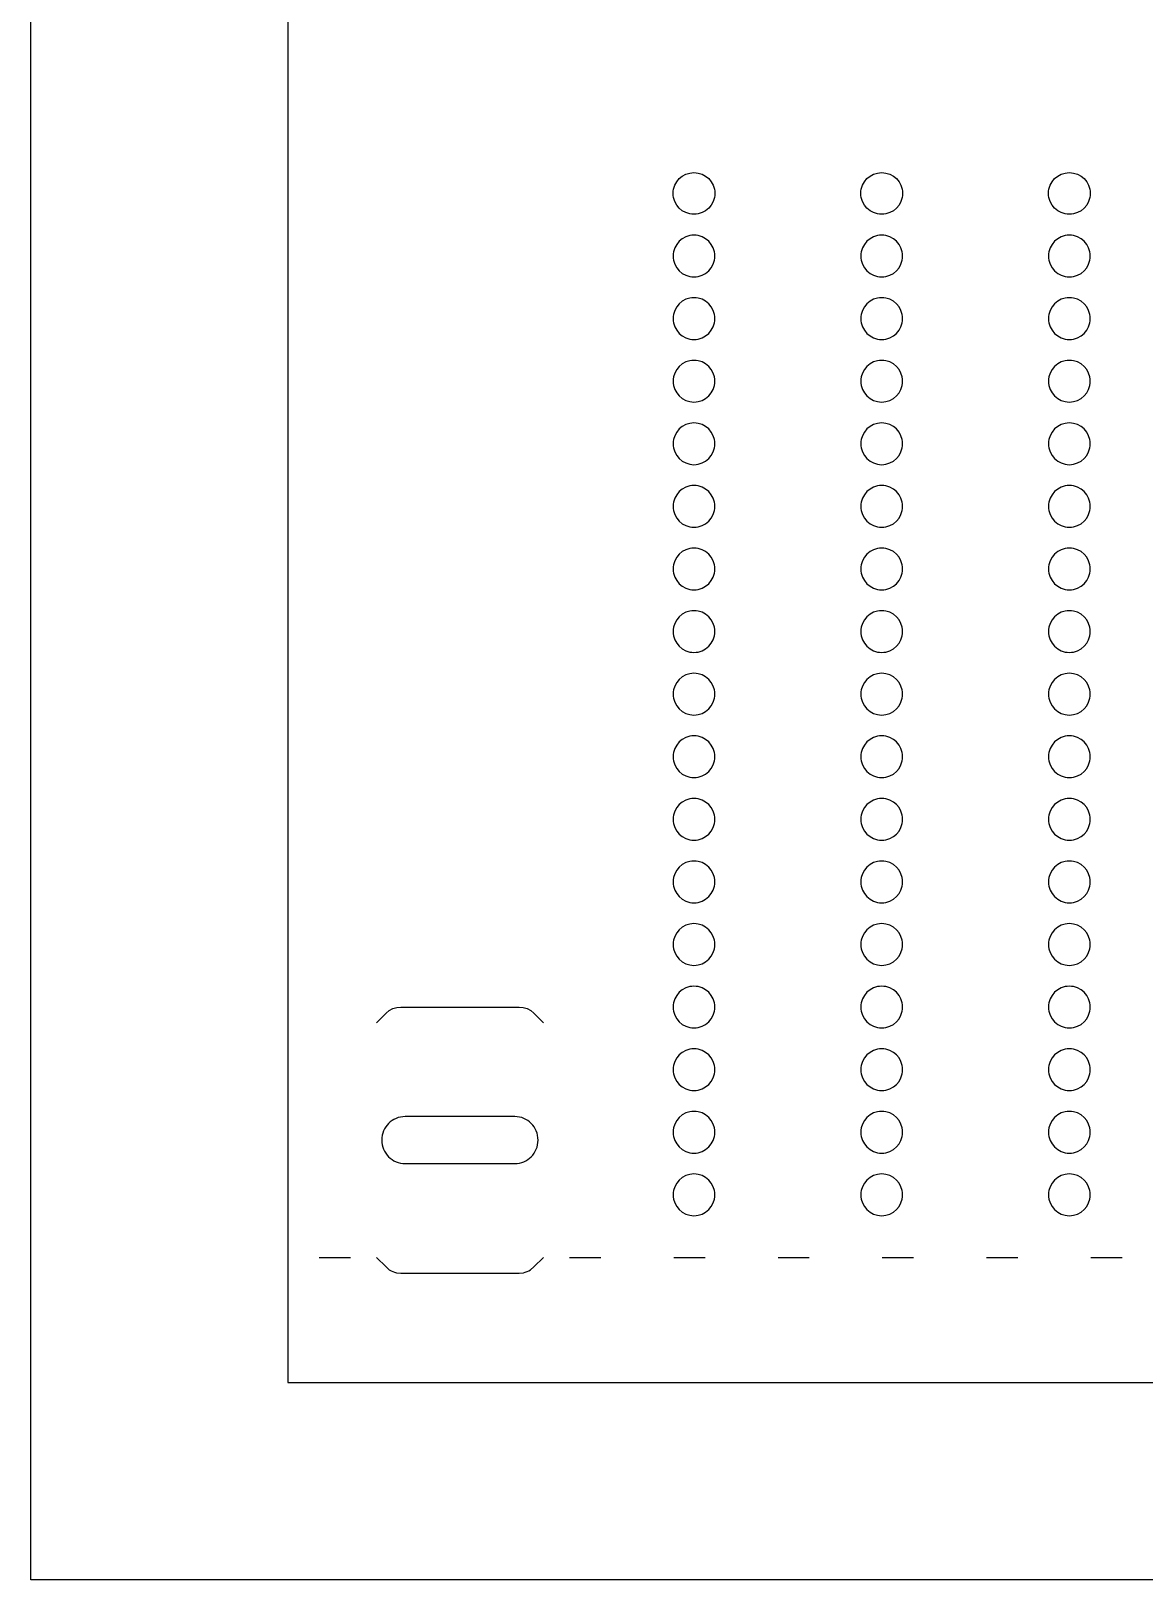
# Model space of a CAD drawing. Header units: millimetres. Extents: x 452 to 662, y -13 to 284.
# Drawn here: x 452.5 to 559.2, y -13 to 135.5 of the extents above; entities that cross this region are included whole.
import ezdxf

# ---------------------------------------------------------------- set-up
doc = ezdxf.new("R2010")
doc.units = ezdxf.units.MM
doc.header["$MEASUREMENT"] = 0
doc.layers.add('Default', color=7, linetype='Continuous')

msp = doc.modelspace()

# ---------------------------------------------------------------- linework, layer by layer
at = {"layer": 'Default'}
for points in [[(452.47, -13.01), (452.47, 283.99)], [(477.11, 197.91), (477.11, 140.91), (477.11, 74.91), (477.11, 17.91), (477.11, 5.91), (555.11, 5.91), (621.11, 5.91), (621.11, 17.91), (621.11, 74.91), (621.11, 140.91), (621.11, 197.91), (621.11, 263.41), (555.11, 263.41), (477.11, 263.41), (477.11, 197.91)], [(514.05, 119.91), (514.06, 120.12), (514.09, 120.32), (514.2, 120.69), (514.39, 121.03), (514.63, 121.33), (514.93, 121.57), (515.27, 121.76), (515.64, 121.87), (515.84, 121.9), (516.05, 121.91)], [(516.05, 121.91), (516.25, 121.9), (516.45, 121.87), (516.83, 121.76), (517.17, 121.57), (517.46, 121.33), (517.71, 121.03), (517.89, 120.69), (518.01, 120.32), (518.04, 120.12), (518.05, 119.91)], [(532.05, 119.91), (532.06, 120.12), (532.09, 120.32), (532.2, 120.69), (532.39, 121.03), (532.63, 121.33), (532.93, 121.57), (533.27, 121.76), (533.64, 121.87), (533.84, 121.9), (534.05, 121.91)], [(534.05, 121.91), (534.25, 121.9), (534.45, 121.87), (534.83, 121.76), (535.17, 121.57), (535.46, 121.33), (535.71, 121.03), (535.89, 120.69), (536.01, 120.32), (536.04, 120.12), (536.05, 119.91)], [(550.05, 119.91), (550.06, 120.12), (550.09, 120.32), (550.2, 120.69), (550.39, 121.03), (550.63, 121.33), (550.93, 121.57), (551.27, 121.76), (551.64, 121.87), (551.84, 121.9), (552.05, 121.91)], [(552.05, 121.91), (552.25, 121.9), (552.45, 121.87), (552.83, 121.76), (553.17, 121.57), (553.46, 121.33), (553.71, 121.03), (553.89, 120.69), (554.01, 120.32), (554.04, 120.12), (554.05, 119.91)], [(516.05, 117.91), (515.84, 117.92), (515.64, 117.95), (515.27, 118.07), (514.93, 118.25), (514.63, 118.5), (514.39, 118.79), (514.2, 119.13), (514.09, 119.51), (514.06, 119.71), (514.05, 119.91)], [(518.05, 119.91), (518.04, 119.71), (518.01, 119.51), (517.89, 119.13), (517.71, 118.79), (517.46, 118.5), (517.17, 118.25), (516.83, 118.07), (516.45, 117.95), (516.25, 117.92), (516.05, 117.91)], [(534.05, 117.91), (533.84, 117.92), (533.64, 117.95), (533.27, 118.07), (532.93, 118.25), (532.63, 118.5), (532.39, 118.79), (532.2, 119.13), (532.09, 119.51), (532.06, 119.71), (532.05, 119.91)], [(536.05, 119.91), (536.04, 119.71), (536.01, 119.51), (535.89, 119.13), (535.71, 118.79), (535.46, 118.5), (535.17, 118.25), (534.83, 118.07), (534.45, 117.95), (534.25, 117.92), (534.05, 117.91)], [(552.05, 117.91), (551.84, 117.92), (551.64, 117.95), (551.27, 118.07), (550.93, 118.25), (550.63, 118.5), (550.39, 118.79), (550.2, 119.13), (550.09, 119.51), (550.06, 119.71), (550.05, 119.91)], [(554.05, 119.91), (554.04, 119.71), (554.01, 119.51), (553.89, 119.13), (553.71, 118.79), (553.46, 118.5), (553.17, 118.25), (552.83, 118.07), (552.45, 117.95), (552.25, 117.92), (552.05, 117.91)], [(516.05, 115.91), (515.84, 115.9), (515.64, 115.87), (515.27, 115.76), (514.93, 115.57), (514.63, 115.33), (514.39, 115.03), (514.2, 114.69), (514.09, 114.32), (514.06, 114.12), (514.05, 113.91)], [(518.05, 113.91), (518.04, 114.12), (518.01, 114.32), (517.89, 114.69), (517.71, 115.03), (517.46, 115.33), (517.17, 115.57), (516.83, 115.76), (516.45, 115.87), (516.25, 115.9), (516.05, 115.91)], [(534.05, 115.91), (533.84, 115.9), (533.64, 115.87), (533.27, 115.76), (532.93, 115.57), (532.63, 115.33), (532.39, 115.03), (532.2, 114.69), (532.09, 114.32), (532.06, 114.12), (532.05, 113.91)], [(536.05, 113.91), (536.04, 114.12), (536.01, 114.32), (535.89, 114.69), (535.71, 115.03), (535.46, 115.33), (535.17, 115.57), (534.83, 115.76), (534.45, 115.87), (534.25, 115.9), (534.05, 115.91)], [(552.05, 115.91), (551.84, 115.9), (551.64, 115.87), (551.27, 115.76), (550.93, 115.57), (550.63, 115.33), (550.39, 115.03), (550.2, 114.69), (550.09, 114.32), (550.06, 114.12), (550.05, 113.91)], [(554.05, 113.91), (554.04, 114.12), (554.01, 114.32), (553.89, 114.69), (553.71, 115.03), (553.46, 115.33), (553.17, 115.57), (552.83, 115.76), (552.45, 115.87), (552.25, 115.9), (552.05, 115.91)], [(514.05, 113.91), (514.06, 113.71), (514.09, 113.51), (514.2, 113.13), (514.39, 112.79), (514.63, 112.5), (514.93, 112.25), (515.27, 112.07), (515.64, 111.95), (515.84, 111.92), (516.05, 111.91)], [(516.05, 111.91), (516.25, 111.92), (516.45, 111.95), (516.83, 112.07), (517.17, 112.25), (517.46, 112.5), (517.71, 112.79), (517.89, 113.13), (518.01, 113.51), (518.04, 113.71), (518.05, 113.91)], [(532.05, 113.91), (532.06, 113.71), (532.09, 113.51), (532.2, 113.13), (532.39, 112.79), (532.63, 112.5), (532.93, 112.25), (533.27, 112.07), (533.64, 111.95), (533.84, 111.92), (534.05, 111.91)], [(534.05, 111.91), (534.25, 111.92), (534.45, 111.95), (534.83, 112.07), (535.17, 112.25), (535.46, 112.5), (535.71, 112.79), (535.89, 113.13), (536.01, 113.51), (536.04, 113.71), (536.05, 113.91)], [(550.05, 113.91), (550.06, 113.71), (550.09, 113.51), (550.2, 113.13), (550.39, 112.79), (550.63, 112.5), (550.93, 112.25), (551.27, 112.07), (551.64, 111.95), (551.84, 111.92), (552.05, 111.91)], [(552.05, 111.91), (552.25, 111.92), (552.45, 111.95), (552.83, 112.07), (553.17, 112.25), (553.46, 112.5), (553.71, 112.79), (553.89, 113.13), (554.01, 113.51), (554.04, 113.71), (554.05, 113.91)], [(516.05, 109.91), (515.84, 109.9), (515.64, 109.87), (515.27, 109.76), (514.93, 109.57), (514.63, 109.33), (514.39, 109.03), (514.2, 108.69), (514.09, 108.32), (514.06, 108.12), (514.05, 107.91)], [(518.05, 107.91), (518.04, 108.12), (518.01, 108.32), (517.89, 108.69), (517.71, 109.03), (517.46, 109.33), (517.17, 109.57), (516.83, 109.76), (516.45, 109.87), (516.25, 109.9), (516.05, 109.91)], [(534.05, 109.91), (533.84, 109.9), (533.64, 109.87), (533.27, 109.76), (532.93, 109.57), (532.63, 109.33), (532.39, 109.03), (532.2, 108.69), (532.09, 108.32), (532.06, 108.12), (532.05, 107.91)], [(536.05, 107.91), (536.04, 108.12), (536.01, 108.32), (535.89, 108.69), (535.71, 109.03), (535.46, 109.33), (535.17, 109.57), (534.83, 109.76), (534.45, 109.87), (534.25, 109.9), (534.05, 109.91)], [(552.05, 109.91), (551.84, 109.9), (551.64, 109.87), (551.27, 109.76), (550.93, 109.57), (550.63, 109.33), (550.39, 109.03), (550.2, 108.69), (550.09, 108.32), (550.06, 108.12), (550.05, 107.91)], [(554.05, 107.91), (554.04, 108.12), (554.01, 108.32), (553.89, 108.69), (553.71, 109.03), (553.46, 109.33), (553.17, 109.57), (552.83, 109.76), (552.45, 109.87), (552.25, 109.9), (552.05, 109.91)], [(514.05, 107.91), (514.06, 107.71), (514.09, 107.51), (514.2, 107.13), (514.39, 106.79), (514.63, 106.5), (514.93, 106.25), (515.27, 106.07), (515.64, 105.95), (515.84, 105.92), (516.05, 105.91)], [(516.05, 105.91), (516.25, 105.92), (516.45, 105.95), (516.83, 106.07), (517.17, 106.25), (517.46, 106.5), (517.71, 106.79), (517.89, 107.13), (518.01, 107.51), (518.04, 107.71), (518.05, 107.91)], [(532.05, 107.91), (532.06, 107.71), (532.09, 107.51), (532.2, 107.13), (532.39, 106.79), (532.63, 106.5), (532.93, 106.25), (533.27, 106.07), (533.64, 105.95), (533.84, 105.92), (534.05, 105.91)], [(534.05, 105.91), (534.25, 105.92), (534.45, 105.95), (534.83, 106.07), (535.17, 106.25), (535.46, 106.5), (535.71, 106.79), (535.89, 107.13), (536.01, 107.51), (536.04, 107.71), (536.05, 107.91)], [(550.05, 107.91), (550.06, 107.71), (550.09, 107.51), (550.2, 107.13), (550.39, 106.79), (550.63, 106.5), (550.93, 106.25), (551.27, 106.07), (551.64, 105.95), (551.84, 105.92), (552.05, 105.91)], [(552.05, 105.91), (552.25, 105.92), (552.45, 105.95), (552.83, 106.07), (553.17, 106.25), (553.46, 106.5), (553.71, 106.79), (553.89, 107.13), (554.01, 107.51), (554.04, 107.71), (554.05, 107.91)], [(516.05, 103.91), (515.84, 103.9), (515.64, 103.87), (515.27, 103.76), (514.93, 103.57), (514.63, 103.33), (514.39, 103.03), (514.2, 102.69), (514.09, 102.32), (514.06, 102.12), (514.05, 101.91)], [(518.05, 101.91), (518.04, 102.12), (518.01, 102.32), (517.89, 102.69), (517.71, 103.03), (517.46, 103.33), (517.17, 103.57), (516.83, 103.76), (516.45, 103.87), (516.25, 103.9), (516.05, 103.91)], [(534.05, 103.91), (533.84, 103.9), (533.64, 103.87), (533.27, 103.76), (532.93, 103.57), (532.63, 103.33), (532.39, 103.03), (532.2, 102.69), (532.09, 102.32), (532.06, 102.12), (532.05, 101.91)], [(536.05, 101.91), (536.04, 102.12), (536.01, 102.32), (535.89, 102.69), (535.71, 103.03), (535.46, 103.33), (535.17, 103.57), (534.83, 103.76), (534.45, 103.87), (534.25, 103.9), (534.05, 103.91)], [(552.05, 103.91), (551.84, 103.9), (551.64, 103.87), (551.27, 103.76), (550.93, 103.57), (550.63, 103.33), (550.39, 103.03), (550.2, 102.69), (550.09, 102.32), (550.06, 102.12), (550.05, 101.91)], [(554.05, 101.91), (554.04, 102.12), (554.01, 102.32), (553.89, 102.69), (553.71, 103.03), (553.46, 103.33), (553.17, 103.57), (552.83, 103.76), (552.45, 103.87), (552.25, 103.9), (552.05, 103.91)], [(514.05, 101.91), (514.06, 101.71), (514.09, 101.51), (514.2, 101.13), (514.39, 100.79), (514.63, 100.5), (514.93, 100.25), (515.27, 100.07), (515.64, 99.95), (515.84, 99.92), (516.05, 99.91)], [(516.05, 99.91), (516.25, 99.92), (516.45, 99.95), (516.83, 100.07), (517.17, 100.25), (517.46, 100.5), (517.71, 100.79), (517.89, 101.13), (518.01, 101.51), (518.04, 101.71), (518.05, 101.91)], [(532.05, 101.91), (532.06, 101.71), (532.09, 101.51), (532.2, 101.13), (532.39, 100.79), (532.63, 100.5), (532.93, 100.25), (533.27, 100.07), (533.64, 99.95), (533.84, 99.92), (534.05, 99.91)], [(534.05, 99.91), (534.25, 99.92), (534.45, 99.95), (534.83, 100.07), (535.17, 100.25), (535.46, 100.5), (535.71, 100.79), (535.89, 101.13), (536.01, 101.51), (536.04, 101.71), (536.05, 101.91)], [(550.05, 101.91), (550.06, 101.71), (550.09, 101.51), (550.2, 101.13), (550.39, 100.79), (550.63, 100.5), (550.93, 100.25), (551.27, 100.07), (551.64, 99.95), (551.84, 99.92), (552.05, 99.91)], [(552.05, 99.91), (552.25, 99.92), (552.45, 99.95), (552.83, 100.07), (553.17, 100.25), (553.46, 100.5), (553.71, 100.79), (553.89, 101.13), (554.01, 101.51), (554.04, 101.71), (554.05, 101.91)], [(516.05, 97.91), (515.84, 97.9), (515.64, 97.87), (515.27, 97.76), (514.93, 97.57), (514.63, 97.33), (514.39, 97.03), (514.2, 96.69), (514.09, 96.32), (514.06, 96.12), (514.05, 95.91)], [(518.05, 95.91), (518.04, 96.12), (518.01, 96.32), (517.89, 96.69), (517.71, 97.03), (517.46, 97.33), (517.17, 97.57), (516.83, 97.76), (516.45, 97.87), (516.25, 97.9), (516.05, 97.91)], [(534.05, 97.91), (533.84, 97.9), (533.64, 97.87), (533.27, 97.76), (532.93, 97.57), (532.63, 97.33), (532.39, 97.03), (532.2, 96.69), (532.09, 96.32), (532.06, 96.12), (532.05, 95.91)], [(536.05, 95.91), (536.04, 96.12), (536.01, 96.32), (535.89, 96.69), (535.71, 97.03), (535.46, 97.33), (535.17, 97.57), (534.83, 97.76), (534.45, 97.87), (534.25, 97.9), (534.05, 97.91)], [(552.05, 97.91), (551.84, 97.9), (551.64, 97.87), (551.27, 97.76), (550.93, 97.57), (550.63, 97.33), (550.39, 97.03), (550.2, 96.69), (550.09, 96.32), (550.06, 96.12), (550.05, 95.91)], [(554.05, 95.91), (554.04, 96.12), (554.01, 96.32), (553.89, 96.69), (553.71, 97.03), (553.46, 97.33), (553.17, 97.57), (552.83, 97.76), (552.45, 97.87), (552.25, 97.9), (552.05, 97.91)], [(514.05, 95.91), (514.06, 95.71), (514.09, 95.51), (514.2, 95.13), (514.39, 94.79), (514.63, 94.5), (514.93, 94.25), (515.27, 94.07), (515.64, 93.95), (515.84, 93.92), (516.05, 93.91)], [(516.05, 93.91), (516.25, 93.92), (516.45, 93.95), (516.83, 94.07), (517.17, 94.25), (517.46, 94.5), (517.71, 94.79), (517.89, 95.13), (518.01, 95.51), (518.04, 95.71), (518.05, 95.91)], [(532.05, 95.91), (532.06, 95.71), (532.09, 95.51), (532.2, 95.13), (532.39, 94.79), (532.63, 94.5), (532.93, 94.25), (533.27, 94.07), (533.64, 93.95), (533.84, 93.92), (534.05, 93.91)], [(534.05, 93.91), (534.25, 93.92), (534.45, 93.95), (534.83, 94.07), (535.17, 94.25), (535.46, 94.5), (535.71, 94.79), (535.89, 95.13), (536.01, 95.51), (536.04, 95.71), (536.05, 95.91)], [(550.05, 95.91), (550.06, 95.71), (550.09, 95.51), (550.2, 95.13), (550.39, 94.79), (550.63, 94.5), (550.93, 94.25), (551.27, 94.07), (551.64, 93.95), (551.84, 93.92), (552.05, 93.91)], [(552.05, 93.91), (552.25, 93.92), (552.45, 93.95), (552.83, 94.07), (553.17, 94.25), (553.46, 94.5), (553.71, 94.79), (553.89, 95.13), (554.01, 95.51), (554.04, 95.71), (554.05, 95.91)], [(516.05, 91.91), (515.84, 91.9), (515.64, 91.87), (515.27, 91.76), (514.93, 91.57), (514.63, 91.33), (514.39, 91.03), (514.2, 90.69), (514.09, 90.32), (514.06, 90.12), (514.05, 89.91)], [(518.05, 89.91), (518.04, 90.12), (518.01, 90.32), (517.89, 90.69), (517.71, 91.03), (517.46, 91.33), (517.17, 91.57), (516.83, 91.76), (516.45, 91.87), (516.25, 91.9), (516.05, 91.91)], [(534.05, 91.91), (533.84, 91.9), (533.64, 91.87), (533.27, 91.76), (532.93, 91.57), (532.63, 91.33), (532.39, 91.03), (532.2, 90.69), (532.09, 90.32), (532.06, 90.12), (532.05, 89.91)], [(536.05, 89.91), (536.04, 90.12), (536.01, 90.32), (535.89, 90.69), (535.71, 91.03), (535.46, 91.33), (535.17, 91.57), (534.83, 91.76), (534.45, 91.87), (534.25, 91.9), (534.05, 91.91)], [(552.05, 91.91), (551.84, 91.9), (551.64, 91.87), (551.27, 91.76), (550.93, 91.57), (550.63, 91.33), (550.39, 91.03), (550.2, 90.69), (550.09, 90.32), (550.06, 90.12), (550.05, 89.91)], [(554.05, 89.91), (554.04, 90.12), (554.01, 90.32), (553.89, 90.69), (553.71, 91.03), (553.46, 91.33), (553.17, 91.57), (552.83, 91.76), (552.45, 91.87), (552.25, 91.9), (552.05, 91.91)], [(514.05, 89.91), (514.06, 89.71), (514.09, 89.51), (514.2, 89.13), (514.39, 88.79), (514.63, 88.5), (514.93, 88.25), (515.27, 88.07), (515.64, 87.95), (515.84, 87.92), (516.05, 87.91)], [(516.05, 87.91), (516.25, 87.92), (516.45, 87.95), (516.83, 88.07), (517.17, 88.25), (517.46, 88.5), (517.71, 88.79), (517.89, 89.13), (518.01, 89.51), (518.04, 89.71), (518.05, 89.91)], [(532.05, 89.91), (532.06, 89.71), (532.09, 89.51), (532.2, 89.13), (532.39, 88.79), (532.63, 88.5), (532.93, 88.25), (533.27, 88.07), (533.64, 87.95), (533.84, 87.92), (534.05, 87.91)], [(534.05, 87.91), (534.25, 87.92), (534.45, 87.95), (534.83, 88.07), (535.17, 88.25), (535.46, 88.5), (535.71, 88.79), (535.89, 89.13), (536.01, 89.51), (536.04, 89.71), (536.05, 89.91)], [(550.05, 89.91), (550.06, 89.71), (550.09, 89.51), (550.2, 89.13), (550.39, 88.79), (550.63, 88.5), (550.93, 88.25), (551.27, 88.07), (551.64, 87.95), (551.84, 87.92), (552.05, 87.91)], [(552.05, 87.91), (552.25, 87.92), (552.45, 87.95), (552.83, 88.07), (553.17, 88.25), (553.46, 88.5), (553.71, 88.79), (553.89, 89.13), (554.01, 89.51), (554.04, 89.71), (554.05, 89.91)], [(516.05, 85.91), (515.84, 85.9), (515.64, 85.87), (515.27, 85.76), (514.93, 85.57), (514.63, 85.33), (514.39, 85.03), (514.2, 84.69), (514.09, 84.32), (514.06, 84.12), (514.05, 83.91)], [(518.05, 83.91), (518.04, 84.12), (518.01, 84.32), (517.89, 84.69), (517.71, 85.03), (517.46, 85.33), (517.17, 85.57), (516.83, 85.76), (516.45, 85.87), (516.25, 85.9), (516.05, 85.91)], [(534.05, 85.91), (533.84, 85.9), (533.64, 85.87), (533.27, 85.76), (532.93, 85.57), (532.63, 85.33), (532.39, 85.03), (532.2, 84.69), (532.09, 84.32), (532.06, 84.12), (532.05, 83.91)], [(536.05, 83.91), (536.04, 84.12), (536.01, 84.32), (535.89, 84.69), (535.71, 85.03), (535.46, 85.33), (535.17, 85.57), (534.83, 85.76), (534.45, 85.87), (534.25, 85.9), (534.05, 85.91)], [(552.05, 85.91), (551.84, 85.9), (551.64, 85.87), (551.27, 85.76), (550.93, 85.57), (550.63, 85.33), (550.39, 85.03), (550.2, 84.69), (550.09, 84.32), (550.06, 84.12), (550.05, 83.91)], [(554.05, 83.91), (554.04, 84.12), (554.01, 84.32), (553.89, 84.69), (553.71, 85.03), (553.46, 85.33), (553.17, 85.57), (552.83, 85.76), (552.45, 85.87), (552.25, 85.9), (552.05, 85.91)], [(514.05, 83.91), (514.06, 83.71), (514.09, 83.51), (514.2, 83.13), (514.39, 82.79), (514.63, 82.5), (514.93, 82.25), (515.27, 82.07), (515.64, 81.95), (515.84, 81.92), (516.05, 81.91)], [(516.05, 81.91), (516.25, 81.92), (516.45, 81.95), (516.83, 82.07), (517.17, 82.25), (517.46, 82.5), (517.71, 82.79), (517.89, 83.13), (518.01, 83.51), (518.04, 83.71), (518.05, 83.91)], [(532.05, 83.91), (532.06, 83.71), (532.09, 83.51), (532.2, 83.13), (532.39, 82.79), (532.63, 82.5), (532.93, 82.25), (533.27, 82.07), (533.64, 81.95), (533.84, 81.92), (534.05, 81.91)], [(534.05, 81.91), (534.25, 81.92), (534.45, 81.95), (534.83, 82.07), (535.17, 82.25), (535.46, 82.5), (535.71, 82.79), (535.89, 83.13), (536.01, 83.51), (536.04, 83.71), (536.05, 83.91)], [(550.05, 83.91), (550.06, 83.71), (550.09, 83.51), (550.2, 83.13), (550.39, 82.79), (550.63, 82.5), (550.93, 82.25), (551.27, 82.07), (551.64, 81.95), (551.84, 81.92), (552.05, 81.91)], [(552.05, 81.91), (552.25, 81.92), (552.45, 81.95), (552.83, 82.07), (553.17, 82.25), (553.46, 82.5), (553.71, 82.79), (553.89, 83.13), (554.01, 83.51), (554.04, 83.71), (554.05, 83.91)], [(516.05, 79.91), (515.84, 79.9), (515.64, 79.87), (515.27, 79.76), (514.93, 79.57), (514.63, 79.33), (514.39, 79.03), (514.2, 78.69), (514.09, 78.32), (514.06, 78.12), (514.05, 77.91)], [(518.05, 77.91), (518.04, 78.12), (518.01, 78.32), (517.89, 78.69), (517.71, 79.03), (517.46, 79.33), (517.17, 79.57), (516.83, 79.76), (516.45, 79.87), (516.25, 79.9), (516.05, 79.91)], [(534.05, 79.91), (533.84, 79.9), (533.64, 79.87), (533.27, 79.76), (532.93, 79.57), (532.63, 79.33), (532.39, 79.03), (532.2, 78.69), (532.09, 78.32), (532.06, 78.12), (532.05, 77.91)], [(536.05, 77.91), (536.04, 78.12), (536.01, 78.32), (535.89, 78.69), (535.71, 79.03), (535.46, 79.33), (535.17, 79.57), (534.83, 79.76), (534.45, 79.87), (534.25, 79.9), (534.05, 79.91)], [(552.05, 79.91), (551.84, 79.9), (551.64, 79.87), (551.27, 79.76), (550.93, 79.57), (550.63, 79.33), (550.39, 79.03), (550.2, 78.69), (550.09, 78.32), (550.06, 78.12), (550.05, 77.91)], [(554.05, 77.91), (554.04, 78.12), (554.01, 78.32), (553.89, 78.69), (553.71, 79.03), (553.46, 79.33), (553.17, 79.57), (552.83, 79.76), (552.45, 79.87), (552.25, 79.9), (552.05, 79.91)], [(514.05, 77.91), (514.06, 77.71), (514.09, 77.51), (514.2, 77.13), (514.39, 76.79), (514.63, 76.5), (514.93, 76.25), (515.27, 76.07), (515.64, 75.95), (515.84, 75.92), (516.05, 75.91)], [(516.05, 75.91), (516.25, 75.92), (516.45, 75.95), (516.83, 76.07), (517.17, 76.25), (517.46, 76.5), (517.71, 76.79), (517.89, 77.13), (518.01, 77.51), (518.04, 77.71), (518.05, 77.91)], [(532.05, 77.91), (532.06, 77.71), (532.09, 77.51), (532.2, 77.13), (532.39, 76.79), (532.63, 76.5), (532.93, 76.25), (533.27, 76.07), (533.64, 75.95), (533.84, 75.92), (534.05, 75.91)], [(534.05, 75.91), (534.25, 75.92), (534.45, 75.95), (534.83, 76.07), (535.17, 76.25), (535.46, 76.5), (535.71, 76.79), (535.89, 77.13), (536.01, 77.51), (536.04, 77.71), (536.05, 77.91)], [(550.05, 77.91), (550.06, 77.71), (550.09, 77.51), (550.2, 77.13), (550.39, 76.79), (550.63, 76.5), (550.93, 76.25), (551.27, 76.07), (551.64, 75.95), (551.84, 75.92), (552.05, 75.91)], [(552.05, 75.91), (552.25, 75.92), (552.45, 75.95), (552.83, 76.07), (553.17, 76.25), (553.46, 76.5), (553.71, 76.79), (553.89, 77.13), (554.01, 77.51), (554.04, 77.71), (554.05, 77.91)], [(516.05, 73.91), (515.84, 73.9), (515.64, 73.87), (515.27, 73.76), (514.93, 73.57), (514.63, 73.33), (514.39, 73.03), (514.2, 72.69), (514.09, 72.32), (514.06, 72.12), (514.05, 71.91)], [(518.05, 71.91), (518.04, 72.12), (518.01, 72.32), (517.89, 72.69), (517.71, 73.03), (517.46, 73.33), (517.17, 73.57), (516.83, 73.76), (516.45, 73.87), (516.25, 73.9), (516.05, 73.91)], [(534.05, 73.91), (533.84, 73.9), (533.64, 73.87), (533.27, 73.76), (532.93, 73.57), (532.63, 73.33), (532.39, 73.03), (532.2, 72.69), (532.09, 72.32), (532.06, 72.12), (532.05, 71.91)], [(536.05, 71.91), (536.04, 72.12), (536.01, 72.32), (535.89, 72.69), (535.71, 73.03), (535.46, 73.33), (535.17, 73.57), (534.83, 73.76), (534.45, 73.87), (534.25, 73.9), (534.05, 73.91)], [(552.05, 73.91), (551.84, 73.9), (551.64, 73.87), (551.27, 73.76), (550.93, 73.57), (550.63, 73.33), (550.39, 73.03), (550.2, 72.69), (550.09, 72.32), (550.06, 72.12), (550.05, 71.91)], [(554.05, 71.91), (554.04, 72.12), (554.01, 72.32), (553.89, 72.69), (553.71, 73.03), (553.46, 73.33), (553.17, 73.57), (552.83, 73.76), (552.45, 73.87), (552.25, 73.9), (552.05, 73.91)], [(514.05, 71.91), (514.06, 71.71), (514.09, 71.51), (514.2, 71.13), (514.39, 70.79), (514.63, 70.5), (514.93, 70.25), (515.27, 70.07), (515.64, 69.95), (515.84, 69.92), (516.05, 69.91)], [(516.05, 69.91), (516.25, 69.92), (516.45, 69.95), (516.83, 70.07), (517.17, 70.25), (517.46, 70.5), (517.71, 70.79), (517.89, 71.13), (518.01, 71.51), (518.04, 71.71), (518.05, 71.91)], [(532.05, 71.91), (532.06, 71.71), (532.09, 71.51), (532.2, 71.13), (532.39, 70.79), (532.63, 70.5), (532.93, 70.25), (533.27, 70.07), (533.64, 69.95), (533.84, 69.92), (534.05, 69.91)], [(534.05, 69.91), (534.25, 69.92), (534.45, 69.95), (534.83, 70.07), (535.17, 70.25), (535.46, 70.5), (535.71, 70.79), (535.89, 71.13), (536.01, 71.51), (536.04, 71.71), (536.05, 71.91)], [(550.05, 71.91), (550.06, 71.71), (550.09, 71.51), (550.2, 71.13), (550.39, 70.79), (550.63, 70.5), (550.93, 70.25), (551.27, 70.07), (551.64, 69.95), (551.84, 69.92), (552.05, 69.91)], [(552.05, 69.91), (552.25, 69.92), (552.45, 69.95), (552.83, 70.07), (553.17, 70.25), (553.46, 70.5), (553.71, 70.79), (553.89, 71.13), (554.01, 71.51), (554.04, 71.71), (554.05, 71.91)], [(516.05, 67.91), (515.84, 67.9), (515.64, 67.87), (515.27, 67.76), (514.93, 67.57), (514.63, 67.33), (514.39, 67.03), (514.2, 66.69), (514.09, 66.32), (514.06, 66.12), (514.05, 65.91)], [(518.05, 65.91), (518.04, 66.12), (518.01, 66.32), (517.89, 66.69), (517.71, 67.03), (517.46, 67.33), (517.17, 67.57), (516.83, 67.76), (516.45, 67.87), (516.25, 67.9), (516.05, 67.91)], [(534.05, 67.91), (533.84, 67.9), (533.64, 67.87), (533.27, 67.76), (532.93, 67.57), (532.63, 67.33), (532.39, 67.03), (532.2, 66.69), (532.09, 66.32), (532.06, 66.12), (532.05, 65.91)], [(536.05, 65.91), (536.04, 66.12), (536.01, 66.32), (535.89, 66.69), (535.71, 67.03), (535.46, 67.33), (535.17, 67.57), (534.83, 67.76), (534.45, 67.87), (534.25, 67.9), (534.05, 67.91)], [(552.05, 67.91), (551.84, 67.9), (551.64, 67.87), (551.27, 67.76), (550.93, 67.57), (550.63, 67.33), (550.39, 67.03), (550.2, 66.69), (550.09, 66.32), (550.06, 66.12), (550.05, 65.91)], [(554.05, 65.91), (554.04, 66.12), (554.01, 66.32), (553.89, 66.69), (553.71, 67.03), (553.46, 67.33), (553.17, 67.57), (552.83, 67.76), (552.45, 67.87), (552.25, 67.9), (552.05, 67.91)], [(514.05, 65.91), (514.06, 65.71), (514.09, 65.51), (514.2, 65.13), (514.39, 64.79), (514.63, 64.5), (514.93, 64.25), (515.27, 64.07), (515.64, 63.95), (515.84, 63.92), (516.05, 63.91)], [(516.05, 63.91), (516.25, 63.92), (516.45, 63.95), (516.83, 64.07), (517.17, 64.25), (517.46, 64.5), (517.71, 64.79), (517.89, 65.13), (518.01, 65.51), (518.04, 65.71), (518.05, 65.91)], [(532.05, 65.91), (532.06, 65.71), (532.09, 65.51), (532.2, 65.13), (532.39, 64.79), (532.63, 64.5), (532.93, 64.25), (533.27, 64.07), (533.64, 63.95), (533.84, 63.92), (534.05, 63.91)], [(534.05, 63.91), (534.25, 63.92), (534.45, 63.95), (534.83, 64.07), (535.17, 64.25), (535.46, 64.5), (535.71, 64.79), (535.89, 65.13), (536.01, 65.51), (536.04, 65.71), (536.05, 65.91)], [(550.05, 65.91), (550.06, 65.71), (550.09, 65.51), (550.2, 65.13), (550.39, 64.79), (550.63, 64.5), (550.93, 64.25), (551.27, 64.07), (551.64, 63.95), (551.84, 63.92), (552.05, 63.91)], [(552.05, 63.91), (552.25, 63.92), (552.45, 63.95), (552.83, 64.07), (553.17, 64.25), (553.46, 64.5), (553.71, 64.79), (553.89, 65.13), (554.01, 65.51), (554.04, 65.71), (554.05, 65.91)], [(516.05, 61.91), (515.84, 61.9), (515.64, 61.87), (515.27, 61.76), (514.93, 61.57), (514.63, 61.33), (514.39, 61.03), (514.2, 60.69), (514.09, 60.32), (514.06, 60.12), (514.05, 59.91)], [(518.05, 59.91), (518.04, 60.12), (518.01, 60.32), (517.89, 60.69), (517.71, 61.03), (517.46, 61.33), (517.17, 61.57), (516.83, 61.76), (516.45, 61.87), (516.25, 61.9), (516.05, 61.91)], [(534.05, 61.91), (533.84, 61.9), (533.64, 61.87), (533.27, 61.76), (532.93, 61.57), (532.63, 61.33), (532.39, 61.03), (532.2, 60.69), (532.09, 60.32), (532.06, 60.12), (532.05, 59.91)], [(536.05, 59.91), (536.04, 60.12), (536.01, 60.32), (535.89, 60.69), (535.71, 61.03), (535.46, 61.33), (535.17, 61.57), (534.83, 61.76), (534.45, 61.87), (534.25, 61.9), (534.05, 61.91)], [(552.05, 61.91), (551.84, 61.9), (551.64, 61.87), (551.27, 61.76), (550.93, 61.57), (550.63, 61.33), (550.39, 61.03), (550.2, 60.69), (550.09, 60.32), (550.06, 60.12), (550.05, 59.91)], [(554.05, 59.91), (554.04, 60.12), (554.01, 60.32), (553.89, 60.69), (553.71, 61.03), (553.46, 61.33), (553.17, 61.57), (552.83, 61.76), (552.45, 61.87), (552.25, 61.9), (552.05, 61.91)], [(514.05, 59.91), (514.06, 59.71), (514.09, 59.51), (514.2, 59.13), (514.39, 58.79), (514.63, 58.5), (514.93, 58.25), (515.27, 58.07), (515.64, 57.95), (515.84, 57.92), (516.05, 57.91)], [(516.05, 57.91), (516.25, 57.92), (516.45, 57.95), (516.83, 58.07), (517.17, 58.25), (517.46, 58.5), (517.71, 58.79), (517.89, 59.13), (518.01, 59.51), (518.04, 59.71), (518.05, 59.91)], [(532.05, 59.91), (532.06, 59.71), (532.09, 59.51), (532.2, 59.13), (532.39, 58.79), (532.63, 58.5), (532.93, 58.25), (533.27, 58.07), (533.64, 57.95), (533.84, 57.92), (534.05, 57.91)], [(534.05, 57.91), (534.25, 57.92), (534.45, 57.95), (534.83, 58.07), (535.17, 58.25), (535.46, 58.5), (535.71, 58.79), (535.89, 59.13), (536.01, 59.51), (536.04, 59.71), (536.05, 59.91)], [(550.05, 59.91), (550.06, 59.71), (550.09, 59.51), (550.2, 59.13), (550.39, 58.79), (550.63, 58.5), (550.93, 58.25), (551.27, 58.07), (551.64, 57.95), (551.84, 57.92), (552.05, 57.91)], [(552.05, 57.91), (552.25, 57.92), (552.45, 57.95), (552.83, 58.07), (553.17, 58.25), (553.46, 58.5), (553.71, 58.79), (553.89, 59.13), (554.01, 59.51), (554.04, 59.71), (554.05, 59.91)], [(516.05, 55.91), (515.84, 55.9), (515.64, 55.87), (515.27, 55.76), (514.93, 55.57), (514.63, 55.33), (514.39, 55.03), (514.2, 54.69), (514.09, 54.32), (514.06, 54.12), (514.05, 53.91)], [(518.05, 53.91), (518.04, 54.12), (518.01, 54.32), (517.89, 54.69), (517.71, 55.03), (517.46, 55.33), (517.17, 55.57), (516.83, 55.76), (516.45, 55.87), (516.25, 55.9), (516.05, 55.91)], [(534.05, 55.91), (533.84, 55.9), (533.64, 55.87), (533.27, 55.76), (532.93, 55.57), (532.63, 55.33), (532.39, 55.03), (532.2, 54.69), (532.09, 54.32), (532.06, 54.12), (532.05, 53.91)], [(536.05, 53.91), (536.04, 54.12), (536.01, 54.32), (535.89, 54.69), (535.71, 55.03), (535.46, 55.33), (535.17, 55.57), (534.83, 55.76), (534.45, 55.87), (534.25, 55.9), (534.05, 55.91)], [(552.05, 55.91), (551.84, 55.9), (551.64, 55.87), (551.27, 55.76), (550.93, 55.57), (550.63, 55.33), (550.39, 55.03), (550.2, 54.69), (550.09, 54.32), (550.06, 54.12), (550.05, 53.91)], [(554.05, 53.91), (554.04, 54.12), (554.01, 54.32), (553.89, 54.69), (553.71, 55.03), (553.46, 55.33), (553.17, 55.57), (552.83, 55.76), (552.45, 55.87), (552.25, 55.9), (552.05, 55.91)], [(514.05, 53.91), (514.06, 53.71), (514.09, 53.51), (514.2, 53.13), (514.39, 52.79), (514.63, 52.5), (514.93, 52.25), (515.27, 52.07), (515.64, 51.95), (515.84, 51.92), (516.05, 51.91)], [(516.05, 51.91), (516.25, 51.92), (516.45, 51.95), (516.83, 52.07), (517.17, 52.25), (517.46, 52.5), (517.71, 52.79), (517.89, 53.13), (518.01, 53.51), (518.04, 53.71), (518.05, 53.91)], [(532.05, 53.91), (532.06, 53.71), (532.09, 53.51), (532.2, 53.13), (532.39, 52.79), (532.63, 52.5), (532.93, 52.25), (533.27, 52.07), (533.64, 51.95), (533.84, 51.92), (534.05, 51.91)], [(534.05, 51.91), (534.25, 51.92), (534.45, 51.95), (534.83, 52.07), (535.17, 52.25), (535.46, 52.5), (535.71, 52.79), (535.89, 53.13), (536.01, 53.51), (536.04, 53.71), (536.05, 53.91)], [(550.05, 53.91), (550.06, 53.71), (550.09, 53.51), (550.2, 53.13), (550.39, 52.79), (550.63, 52.5), (550.93, 52.25), (551.27, 52.07), (551.64, 51.95), (551.84, 51.92), (552.05, 51.91)], [(552.05, 51.91), (552.25, 51.92), (552.45, 51.95), (552.83, 52.07), (553.17, 52.25), (553.46, 52.5), (553.71, 52.79), (553.89, 53.13), (554.01, 53.51), (554.04, 53.71), (554.05, 53.91)], [(516.05, 49.91), (515.84, 49.9), (515.64, 49.87), (515.27, 49.76), (514.93, 49.57), (514.63, 49.33), (514.39, 49.03), (514.2, 48.69), (514.09, 48.32), (514.06, 48.12), (514.05, 47.91)], [(518.05, 47.91), (518.04, 48.12), (518.01, 48.32), (517.89, 48.69), (517.71, 49.03), (517.46, 49.33), (517.17, 49.57), (516.83, 49.76), (516.45, 49.87), (516.25, 49.9), (516.05, 49.91)], [(534.05, 49.91), (533.84, 49.9), (533.64, 49.87), (533.27, 49.76), (532.93, 49.57), (532.63, 49.33), (532.39, 49.03), (532.2, 48.69), (532.09, 48.32), (532.06, 48.12), (532.05, 47.91)], [(536.05, 47.91), (536.04, 48.12), (536.01, 48.32), (535.89, 48.69), (535.71, 49.03), (535.46, 49.33), (535.17, 49.57), (534.83, 49.76), (534.45, 49.87), (534.25, 49.9), (534.05, 49.91)], [(552.05, 49.91), (551.84, 49.9), (551.64, 49.87), (551.27, 49.76), (550.93, 49.57), (550.63, 49.33), (550.39, 49.03), (550.2, 48.69), (550.09, 48.32), (550.06, 48.12), (550.05, 47.91)], [(554.05, 47.91), (554.04, 48.12), (554.01, 48.32), (553.89, 48.69), (553.71, 49.03), (553.46, 49.33), (553.17, 49.57), (552.83, 49.76), (552.45, 49.87), (552.25, 49.9), (552.05, 49.91)], [(514.05, 47.91), (514.06, 47.71), (514.09, 47.51), (514.2, 47.13), (514.39, 46.79), (514.63, 46.5), (514.93, 46.25), (515.27, 46.07), (515.64, 45.95), (515.84, 45.92), (516.05, 45.91)], [(516.05, 45.91), (516.25, 45.92), (516.45, 45.95), (516.83, 46.07), (517.17, 46.25), (517.46, 46.5), (517.71, 46.79), (517.89, 47.13), (518.01, 47.51), (518.04, 47.71), (518.05, 47.91)], [(532.05, 47.91), (532.06, 47.71), (532.09, 47.51), (532.2, 47.13), (532.39, 46.79), (532.63, 46.5), (532.93, 46.25), (533.27, 46.07), (533.64, 45.95), (533.84, 45.92), (534.05, 45.91)], [(534.05, 45.91), (534.25, 45.92), (534.45, 45.95), (534.83, 46.07), (535.17, 46.25), (535.46, 46.5), (535.71, 46.79), (535.89, 47.13), (536.01, 47.51), (536.04, 47.71), (536.05, 47.91)], [(550.05, 47.91), (550.06, 47.71), (550.09, 47.51), (550.2, 47.13), (550.39, 46.79), (550.63, 46.5), (550.93, 46.25), (551.27, 46.07), (551.64, 45.95), (551.84, 45.92), (552.05, 45.91)], [(552.05, 45.91), (552.25, 45.92), (552.45, 45.95), (552.83, 46.07), (553.17, 46.25), (553.46, 46.5), (553.71, 46.79), (553.89, 47.13), (554.01, 47.51), (554.04, 47.71), (554.05, 47.91)], [(516.05, 43.91), (515.84, 43.9), (515.64, 43.87), (515.27, 43.76), (514.93, 43.57), (514.63, 43.33), (514.39, 43.03), (514.2, 42.69), (514.09, 42.32), (514.06, 42.12), (514.05, 41.91)], [(518.05, 41.91), (518.04, 42.12), (518.01, 42.32), (517.89, 42.69), (517.71, 43.03), (517.46, 43.33), (517.17, 43.57), (516.83, 43.76), (516.45, 43.87), (516.25, 43.9), (516.05, 43.91)], [(534.05, 43.91), (533.84, 43.9), (533.64, 43.87), (533.27, 43.76), (532.93, 43.57), (532.63, 43.33), (532.39, 43.03), (532.2, 42.69), (532.09, 42.32), (532.06, 42.12), (532.05, 41.91)], [(536.05, 41.91), (536.04, 42.12), (536.01, 42.32), (535.89, 42.69), (535.71, 43.03), (535.46, 43.33), (535.17, 43.57), (534.83, 43.76), (534.45, 43.87), (534.25, 43.9), (534.05, 43.91)], [(552.05, 43.91), (551.84, 43.9), (551.64, 43.87), (551.27, 43.76), (550.93, 43.57), (550.63, 43.33), (550.39, 43.03), (550.2, 42.69), (550.09, 42.32), (550.06, 42.12), (550.05, 41.91)], [(554.05, 41.91), (554.04, 42.12), (554.01, 42.32), (553.89, 42.69), (553.71, 43.03), (553.46, 43.33), (553.17, 43.57), (552.83, 43.76), (552.45, 43.87), (552.25, 43.9), (552.05, 43.91)], [(486.52, 41.33), (486.82, 41.58), (487.17, 41.76), (487.54, 41.87), (487.93, 41.91)], [(487.93, 41.91), (499.28, 41.91)], [(499.28, 41.91), (499.67, 41.87), (500.04, 41.76), (500.39, 41.58), (500.69, 41.33)], [(514.05, 41.91), (514.06, 41.71), (514.09, 41.51), (514.2, 41.13), (514.39, 40.79), (514.63, 40.5), (514.93, 40.25), (515.27, 40.07), (515.64, 39.95), (515.84, 39.92), (516.05, 39.91)], [(516.05, 39.91), (516.25, 39.92), (516.45, 39.95), (516.83, 40.07), (517.17, 40.25), (517.46, 40.5), (517.71, 40.79), (517.89, 41.13), (518.01, 41.51), (518.04, 41.71), (518.05, 41.91)], [(532.05, 41.91), (532.06, 41.71), (532.09, 41.51), (532.2, 41.13), (532.39, 40.79), (532.63, 40.5), (532.93, 40.25), (533.27, 40.07), (533.64, 39.95), (533.84, 39.92), (534.05, 39.91)], [(534.05, 39.91), (534.25, 39.92), (534.45, 39.95), (534.83, 40.07), (535.17, 40.25), (535.46, 40.5), (535.71, 40.79), (535.89, 41.13), (536.01, 41.51), (536.04, 41.71), (536.05, 41.91)], [(550.05, 41.91), (550.06, 41.71), (550.09, 41.51), (550.2, 41.13), (550.39, 40.79), (550.63, 40.5), (550.93, 40.25), (551.27, 40.07), (551.64, 39.95), (551.84, 39.92), (552.05, 39.91)], [(552.05, 39.91), (552.25, 39.92), (552.45, 39.95), (552.83, 40.07), (553.17, 40.25), (553.46, 40.5), (553.71, 40.79), (553.89, 41.13), (554.01, 41.51), (554.04, 41.71), (554.05, 41.91)], [(485.61, 40.41), (486.52, 41.33)], [(500.69, 41.33), (501.61, 40.41)], [(516.05, 37.91), (515.84, 37.9), (515.64, 37.87), (515.27, 37.76), (514.93, 37.57), (514.63, 37.33), (514.39, 37.03), (514.2, 36.69), (514.09, 36.32), (514.06, 36.12), (514.05, 35.91)], [(518.05, 35.91), (518.04, 36.12), (518.01, 36.32), (517.89, 36.69), (517.71, 37.03), (517.46, 37.33), (517.17, 37.57), (516.83, 37.76), (516.45, 37.87), (516.25, 37.9), (516.05, 37.91)], [(534.05, 37.91), (533.84, 37.9), (533.64, 37.87), (533.27, 37.76), (532.93, 37.57), (532.63, 37.33), (532.39, 37.03), (532.2, 36.69), (532.09, 36.32), (532.06, 36.12), (532.05, 35.91)], [(536.05, 35.91), (536.04, 36.12), (536.01, 36.32), (535.89, 36.69), (535.71, 37.03), (535.46, 37.33), (535.17, 37.57), (534.83, 37.76), (534.45, 37.87), (534.25, 37.9), (534.05, 37.91)], [(552.05, 37.91), (551.84, 37.9), (551.64, 37.87), (551.27, 37.76), (550.93, 37.57), (550.63, 37.33), (550.39, 37.03), (550.2, 36.69), (550.09, 36.32), (550.06, 36.12), (550.05, 35.91)], [(554.05, 35.91), (554.04, 36.12), (554.01, 36.32), (553.89, 36.69), (553.71, 37.03), (553.46, 37.33), (553.17, 37.57), (552.83, 37.76), (552.45, 37.87), (552.25, 37.9), (552.05, 37.91)], [(514.05, 35.91), (514.06, 35.71), (514.09, 35.51), (514.2, 35.13), (514.39, 34.79), (514.63, 34.5), (514.93, 34.25), (515.27, 34.07), (515.64, 33.95), (515.84, 33.92), (516.05, 33.91)], [(516.05, 33.91), (516.25, 33.92), (516.45, 33.95), (516.83, 34.07), (517.17, 34.25), (517.46, 34.5), (517.71, 34.79), (517.89, 35.13), (518.01, 35.51), (518.04, 35.71), (518.05, 35.91)], [(532.05, 35.91), (532.06, 35.71), (532.09, 35.51), (532.2, 35.13), (532.39, 34.79), (532.63, 34.5), (532.93, 34.25), (533.27, 34.07), (533.64, 33.95), (533.84, 33.92), (534.05, 33.91)], [(534.05, 33.91), (534.25, 33.92), (534.45, 33.95), (534.83, 34.07), (535.17, 34.25), (535.46, 34.5), (535.71, 34.79), (535.89, 35.13), (536.01, 35.51), (536.04, 35.71), (536.05, 35.91)], [(550.05, 35.91), (550.06, 35.71), (550.09, 35.51), (550.2, 35.13), (550.39, 34.79), (550.63, 34.5), (550.93, 34.25), (551.27, 34.07), (551.64, 33.95), (551.84, 33.92), (552.05, 33.91)], [(552.05, 33.91), (552.25, 33.92), (552.45, 33.95), (552.83, 34.07), (553.17, 34.25), (553.46, 34.5), (553.71, 34.79), (553.89, 35.13), (554.01, 35.51), (554.04, 35.71), (554.05, 35.91)], [(488.36, 31.41), (488.13, 31.4), (487.9, 31.37), (487.69, 31.31), (487.48, 31.24), (487.28, 31.14), (487.1, 31.03), (486.92, 30.9), (486.76, 30.75), (486.62, 30.59), (486.49, 30.42), (486.38, 30.24), (486.28, 30.04), (486.21, 29.83), (486.15, 29.62), (486.12, 29.39), (486.11, 29.16)], [(498.86, 31.41), (488.36, 31.41)], [(501.11, 29.16), (501.09, 29.39), (501.06, 29.62), (501, 29.83), (500.93, 30.04), (500.83, 30.24), (500.72, 30.42), (500.59, 30.59), (500.45, 30.75), (500.29, 30.9), (500.11, 31.03), (499.93, 31.14), (499.73, 31.24), (499.53, 31.31), (499.31, 31.37), (499.09, 31.4), (498.86, 31.41)], [(516.05, 31.91), (515.84, 31.9), (515.64, 31.87), (515.27, 31.76), (514.93, 31.57), (514.63, 31.33), (514.39, 31.03), (514.2, 30.69), (514.09, 30.32), (514.06, 30.12), (514.05, 29.91)], [(518.05, 29.91), (518.04, 30.12), (518.01, 30.32), (517.89, 30.69), (517.71, 31.03), (517.46, 31.33), (517.17, 31.57), (516.83, 31.76), (516.45, 31.87), (516.25, 31.9), (516.05, 31.91)], [(534.05, 31.91), (533.84, 31.9), (533.64, 31.87), (533.27, 31.76), (532.93, 31.57), (532.63, 31.33), (532.39, 31.03), (532.2, 30.69), (532.09, 30.32), (532.06, 30.12), (532.05, 29.91)], [(536.05, 29.91), (536.04, 30.12), (536.01, 30.32), (535.89, 30.69), (535.71, 31.03), (535.46, 31.33), (535.17, 31.57), (534.83, 31.76), (534.45, 31.87), (534.25, 31.9), (534.05, 31.91)], [(552.05, 31.91), (551.84, 31.9), (551.64, 31.87), (551.27, 31.76), (550.93, 31.57), (550.63, 31.33), (550.39, 31.03), (550.2, 30.69), (550.09, 30.32), (550.06, 30.12), (550.05, 29.91)], [(554.05, 29.91), (554.04, 30.12), (554.01, 30.32), (553.89, 30.69), (553.71, 31.03), (553.46, 31.33), (553.17, 31.57), (552.83, 31.76), (552.45, 31.87), (552.25, 31.9), (552.05, 31.91)], [(514.05, 29.91), (514.06, 29.71), (514.09, 29.51), (514.2, 29.13), (514.39, 28.79), (514.63, 28.5), (514.93, 28.25), (515.27, 28.07), (515.64, 27.95), (515.84, 27.92), (516.05, 27.91)], [(516.05, 27.91), (516.25, 27.92), (516.45, 27.95), (516.83, 28.07), (517.17, 28.25), (517.46, 28.5), (517.71, 28.79), (517.89, 29.13), (518.01, 29.51), (518.04, 29.71), (518.05, 29.91)], [(532.05, 29.91), (532.06, 29.71), (532.09, 29.51), (532.2, 29.13), (532.39, 28.79), (532.63, 28.5), (532.93, 28.25), (533.27, 28.07), (533.64, 27.95), (533.84, 27.92), (534.05, 27.91)], [(534.05, 27.91), (534.25, 27.92), (534.45, 27.95), (534.83, 28.07), (535.17, 28.25), (535.46, 28.5), (535.71, 28.79), (535.89, 29.13), (536.01, 29.51), (536.04, 29.71), (536.05, 29.91)], [(550.05, 29.91), (550.06, 29.71), (550.09, 29.51), (550.2, 29.13), (550.39, 28.79), (550.63, 28.5), (550.93, 28.25), (551.27, 28.07), (551.64, 27.95), (551.84, 27.92), (552.05, 27.91)], [(552.05, 27.91), (552.25, 27.92), (552.45, 27.95), (552.83, 28.07), (553.17, 28.25), (553.46, 28.5), (553.71, 28.79), (553.89, 29.13), (554.01, 29.51), (554.04, 29.71), (554.05, 29.91)], [(486.11, 29.16), (486.12, 28.93), (486.15, 28.71), (486.21, 28.49), (486.28, 28.29), (486.38, 28.09), (486.49, 27.9), (486.62, 27.73), (486.76, 27.57), (486.92, 27.43), (487.1, 27.3), (487.28, 27.18), (487.48, 27.09), (487.69, 27.01), (487.9, 26.96), (488.13, 26.92), (488.36, 26.91)], [(498.86, 26.91), (499.09, 26.92), (499.31, 26.96), (499.53, 27.01), (499.73, 27.09), (499.93, 27.18), (500.11, 27.3), (500.29, 27.43), (500.45, 27.57), (500.59, 27.73), (500.72, 27.9), (500.83, 28.09), (500.93, 28.29), (501, 28.49), (501.06, 28.71), (501.09, 28.93), (501.11, 29.16)], [(488.36, 26.91), (498.86, 26.91)], [(516.05, 25.91), (515.84, 25.9), (515.64, 25.87), (515.27, 25.76), (514.93, 25.57), (514.63, 25.33), (514.39, 25.03), (514.2, 24.69), (514.09, 24.32), (514.06, 24.12), (514.05, 23.91)], [(518.05, 23.91), (518.04, 24.12), (518.01, 24.32), (517.89, 24.69), (517.71, 25.03), (517.46, 25.33), (517.17, 25.57), (516.83, 25.76), (516.45, 25.87), (516.25, 25.9), (516.05, 25.91)], [(534.05, 25.91), (533.84, 25.9), (533.64, 25.87), (533.27, 25.76), (532.93, 25.57), (532.63, 25.33), (532.39, 25.03), (532.2, 24.69), (532.09, 24.32), (532.06, 24.12), (532.05, 23.91)], [(536.05, 23.91), (536.04, 24.12), (536.01, 24.32), (535.89, 24.69), (535.71, 25.03), (535.46, 25.33), (535.17, 25.57), (534.83, 25.76), (534.45, 25.87), (534.25, 25.9), (534.05, 25.91)], [(552.05, 25.91), (551.84, 25.9), (551.64, 25.87), (551.27, 25.76), (550.93, 25.57), (550.63, 25.33), (550.39, 25.03), (550.2, 24.69), (550.09, 24.32), (550.06, 24.12), (550.05, 23.91)], [(554.05, 23.91), (554.04, 24.12), (554.01, 24.32), (553.89, 24.69), (553.71, 25.03), (553.46, 25.33), (553.17, 25.57), (552.83, 25.76), (552.45, 25.87), (552.25, 25.9), (552.05, 25.91)], [(514.05, 23.91), (514.06, 23.71), (514.09, 23.51), (514.2, 23.13), (514.39, 22.79), (514.63, 22.5), (514.93, 22.25), (515.27, 22.07), (515.64, 21.95), (515.84, 21.92), (516.05, 21.91)], [(516.05, 21.91), (516.25, 21.92), (516.45, 21.95), (516.83, 22.07), (517.17, 22.25), (517.46, 22.5), (517.71, 22.79), (517.89, 23.13), (518.01, 23.51), (518.04, 23.71), (518.05, 23.91)], [(532.05, 23.91), (532.06, 23.71), (532.09, 23.51), (532.2, 23.13), (532.39, 22.79), (532.63, 22.5), (532.93, 22.25), (533.27, 22.07), (533.64, 21.95), (533.84, 21.92), (534.05, 21.91)], [(534.05, 21.91), (534.25, 21.92), (534.45, 21.95), (534.83, 22.07), (535.17, 22.25), (535.46, 22.5), (535.71, 22.79), (535.89, 23.13), (536.01, 23.51), (536.04, 23.71), (536.05, 23.91)], [(550.05, 23.91), (550.06, 23.71), (550.09, 23.51), (550.2, 23.13), (550.39, 22.79), (550.63, 22.5), (550.93, 22.25), (551.27, 22.07), (551.64, 21.95), (551.84, 21.92), (552.05, 21.91)], [(552.05, 21.91), (552.25, 21.92), (552.45, 21.95), (552.83, 22.07), (553.17, 22.25), (553.46, 22.5), (553.71, 22.79), (553.89, 23.13), (554.01, 23.51), (554.04, 23.71), (554.05, 23.91)], [(480.11, 17.91), (483.11, 17.91)], [(485.61, 17.91), (486.52, 17)], [(500.69, 17), (501.61, 17.91)], [(504.11, 17.91), (507.11, 17.91)], [(514.11, 17.91), (517.11, 17.91)], [(524.11, 17.91), (527.11, 17.91)], [(534.11, 17.91), (537.11, 17.91)], [(544.11, 17.91), (547.11, 17.91)], [(554.11, 17.91), (557.11, 17.91)], [(486.52, 17), (486.83, 16.73), (487, 16.63), (487.16, 16.55), (487.34, 16.49), (487.52, 16.45), (487.93, 16.41)], [(487.93, 16.41), (499.28, 16.41)], [(499.28, 16.41), (499.69, 16.45), (499.87, 16.49), (500.05, 16.55), (500.22, 16.63), (500.38, 16.73), (500.69, 17)], [(662.47, -13.01), (452.47, -13.01)]]:
    msp.add_lwpolyline(points, dxfattribs=at)

doc.saveas('drawing.dxf')
